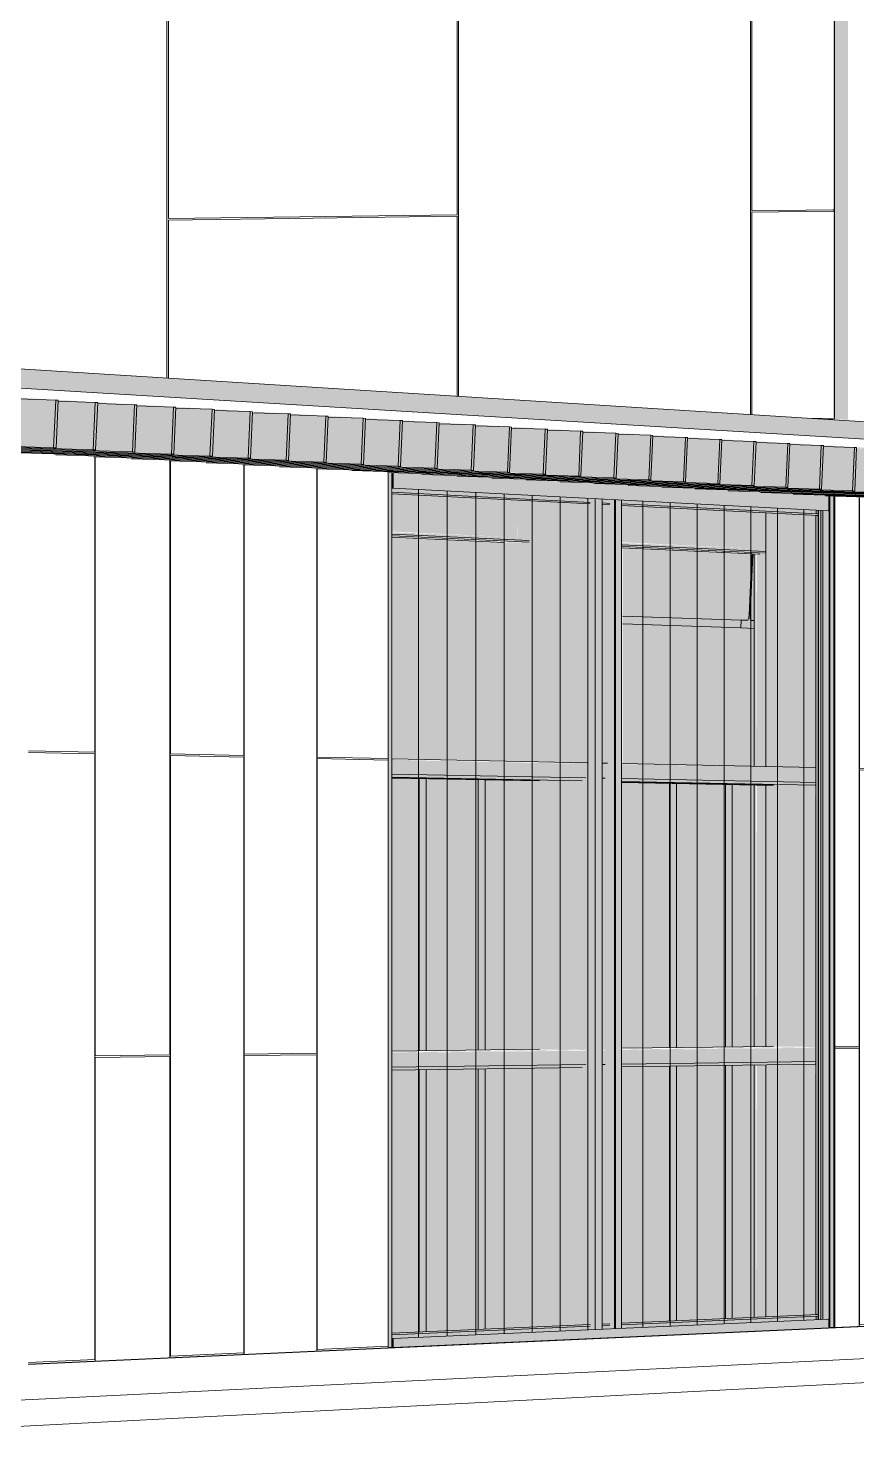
# Model space of a CAD drawing. Header units: inches. Extents: x 31213 to 31218, y -65 to 66.
# Drawn here: x 31214.2566 to 31214.2896, y 65.9801 to 66.0366 of the extents above; entities that cross this region are included whole.
import ezdxf

# ---------------------------------------------------------------- set-up
doc = ezdxf.new("R2010")
doc.units = ezdxf.units.IN
doc.header["$MEASUREMENT"] = 0
for name, color, linetype, lineweight in [('A-CLNG', 13, 'Continuous', 13), ('A-GLAZ-CURT', 52, 'Continuous', 9), ('A-GLAZ-CWMG', 51, 'Continuous', 9), ('A-ROOF', 132, 'Continuous', 13), ('A-WALL', 113, 'Continuous', 13), ('A-WALL-PATT', 111, 'Continuous', 13), ('C-BLDG-PADS', 91, 'Continuous', 9), ('C-TOPO', 7, 'Continuous', 9), ('Conc', 7, 'Continuous', 9), ('I-WALL', 2, 'Continuous', 13), ('L-SITE-WALL', 31, 'Continuous', 13), ('S-BEAM', 12, 'Continuous', 9), ('S-COLS', 52, 'Continuous', 9)]:
    doc.layers.add(name, color=color, linetype=linetype, lineweight=lineweight)

# ---------------------------------------------------------------- blocks, each defined once
blk = doc.blocks.new('FP_2-Looking North East')
at = {"layer": 'A-WALL-PATT', "lineweight": 9}
for p, q in [((31214.259223, 66.007714), (31214.259223, 66.019493)), ((31214.259239, 65.99561), (31214.259239, 66.019492)), ((31214.26222, 65.995646), (31214.26222, 66.019333)), ((31214.262236, 66.007651), (31214.262236, 66.019332)), ((31214.265169, 66.007589), (31214.265169, 66.019176)), ((31214.265184, 65.995681), (31214.265184, 66.019175)), ((31214.26807, 65.995716), (31214.26807, 66.019021)), ((31214.268084, 66.007527), (31214.268084, 66.019021)), ((31214.259223, 66.007714), (31214.256574, 66.00777)), ((31214.259223, 66.007652), (31214.256574, 66.007707)), ((31214.259223, 65.983505), (31214.259223, 66.007652)), ((31214.265169, 66.007589), (31214.262236, 66.007651)), ((31214.262236, 65.983641), (31214.262236, 66.007589)), ((31214.265169, 66.007527), (31214.262236, 66.007589)), ((31214.265169, 65.983773), (31214.265169, 66.007527)), ((31214.270924, 66.007467), (31214.268084, 66.007527)), ((31214.268084, 65.983905), (31214.268084, 66.007466)), ((31214.270924, 66.007407), (31214.268084, 66.007466)), ((31214.26222, 65.995646), (31214.259239, 65.99561)), ((31214.259239, 65.995547), (31214.26222, 65.995583)), ((31214.259239, 65.983443), (31214.259239, 65.995547)), ((31214.26222, 65.983578), (31214.26222, 65.995583)), ((31214.26807, 65.995716), (31214.265184, 65.995681)), ((31214.265184, 65.99562), (31214.26807, 65.995655)), ((31214.265184, 65.983712), (31214.265184, 65.99562)), ((31214.26807, 65.983843), (31214.26807, 65.995655)), ((31214.268084, 65.983905), (31214.270924, 65.984033)), ((31214.256574, 65.983385), (31214.259223, 65.983505)), ((31214.262236, 65.983641), (31214.265169, 65.983773))]:
    blk.add_line(p, q, dxfattribs=at)
blk = doc.blocks.new('FP_7-Looking North East')
at = {"layer": 'A-WALL-PATT', "lineweight": 9}
for p, q in [((31214.289694, 65.995976), (31214.289694, 66.017868)), ((31214.289707, 66.007071), (31214.289707, 66.017867)), ((31214.292214, 66.007018), (31214.292214, 66.017733)), ((31214.292227, 65.996006), (31214.292227, 66.017733)), ((31214.294696, 65.996036), (31214.294696, 66.017601)), ((31214.294709, 66.006965), (31214.294709, 66.017601)), ((31214.292214, 66.007018), (31214.289707, 66.007071)), ((31214.289707, 65.984881), (31214.289707, 66.007014)), ((31214.292214, 66.006961), (31214.289707, 66.007014)), ((31214.292214, 65.984994), (31214.292214, 66.006961)), ((31214.29541, 66.006951), (31214.294709, 66.006965)), ((31214.294709, 65.985106), (31214.294709, 66.006909)), ((31214.29541, 66.006894), (31214.294709, 66.006909)), ((31214.289694, 65.995976), (31214.288724, 65.995964)), ((31214.288724, 65.995906), (31214.289694, 65.995918)), ((31214.289694, 65.984823), (31214.289694, 65.995918)), ((31214.294696, 65.996036), (31214.292227, 65.996006)), ((31214.292227, 65.995949), (31214.294696, 65.995979)), ((31214.292227, 65.984937), (31214.292227, 65.995949)), ((31214.294696, 65.985049), (31214.294696, 65.995979)), ((31214.294709, 65.985106), (31214.29541, 65.985138)), ((31214.289707, 65.984881), (31214.292214, 65.984994))]:
    blk.add_line(p, q, dxfattribs=at)
blk = doc.blocks.new('FP_20-Looking North East')
at = {"layer": 'A-WALL-PATT', "lineweight": 9}
for p, q in [((31214.288656, 66.029347), (31214.288718, 66.029348)), ((31214.288656, 66.029289), (31214.288718, 66.02929))]:
    blk.add_line(p, q, dxfattribs=at)
blk = doc.blocks.new('FP_21-Looking North East')
at = {"layer": 'A-WALL-PATT', "lineweight": 9}
for p, q in [((31214.262097, 66.028939), (31214.262097, 66.039933)), ((31214.262157, 66.028997), (31214.262157, 66.039934)), ((31214.273668, 66.029149), (31214.273668, 66.040144)), ((31214.273729, 66.029092), (31214.273729, 66.040145)), ((31214.285362, 66.029246), (31214.285362, 66.040357)), ((31214.285423, 66.029304), (31214.285423, 66.040358)), ((31214.262157, 66.028997), (31214.273668, 66.029149)), ((31214.285362, 66.021187), (31214.285362, 66.029246)), ((31214.285423, 66.029304), (31214.288656, 66.029347)), ((31214.285423, 66.029247), (31214.288656, 66.029289)), ((31214.285423, 66.021183), (31214.285423, 66.029247)), ((31214.262097, 66.022649), (31214.262097, 66.028939)), ((31214.273668, 66.029092), (31214.262157, 66.02894)), ((31214.262157, 66.022645), (31214.262157, 66.02894)), ((31214.273668, 66.021922), (31214.273668, 66.029092)), ((31214.273729, 66.021918), (31214.273729, 66.029092))]:
    blk.add_line(p, q, dxfattribs=at)
blk = doc.blocks.new('FP_23-Looking North East')
at = {"layer": 'A-WALL-PATT', "lineweight": 9}
for p, q in [((31214.272133, 65.984381), (31214.272133, 66.018189)), ((31214.273276, 65.984432), (31214.273276, 66.01813)), ((31214.274412, 65.984482), (31214.274412, 66.018072)), ((31214.275541, 65.984532), (31214.275541, 66.018013)), ((31214.276662, 65.984582), (31214.276662, 66.017955)), ((31214.277776, 66.007293), (31214.277776, 66.017898)), ((31214.278883, 65.98468), (31214.278883, 66.017841)), ((31214.279983, 65.984729), (31214.279983, 66.017784)), ((31214.281076, 65.984777), (31214.281076, 66.017728)), ((31214.282162, 65.984826), (31214.282162, 66.017672)), ((31214.283242, 65.984873), (31214.283242, 66.017616)), ((31214.284314, 65.984921), (31214.284314, 66.017561)), ((31214.28538, 65.984968), (31214.28538, 66.017506)), ((31214.286439, 65.985015), (31214.286439, 66.017451)), ((31214.287492, 65.985062), (31214.287492, 66.017397)), ((31214.277776, 65.984631), (31214.277776, 66.007279))]:
    blk.add_line(p, q, dxfattribs=at)

msp = doc.modelspace()

# ---------------------------------------------------------------- hatches: boundary and pattern name
at = {"layer": 'A-CLNG', "lineweight": 5}
h = msp.add_hatch(color=256, dxfattribs=at)
h.paths.add_polyline_path([(31214.31748, 66.016257), (31214.31748, 66.016381), (31214.316364, 66.016441), (31214.316364, 66.016464), (31214.314105, 66.01656), (31214.314105, 66.016582), (31214.311964, 66.016675), (31214.311964, 66.016698), (31214.309765, 66.016791), (31214.309765, 66.016666), (31214.317128, 66.016276)], flags=0)
h.paths.add_polyline_path([(31214.296886, 66.017347), (31214.296886, 66.017478), (31214.295411, 66.017556), (31214.295411, 66.017425), (31214.296175, 66.017385)], flags=0)
h.paths.add_polyline_path([(31214.315389, 66.018349), (31214.213405, 66.024391), (31214.213405, 66.024334), (31214.215386, 66.024273), (31214.215386, 66.024217), (31214.217349, 66.024157), (31214.217349, 66.024102), (31214.219293, 66.024041), (31214.219293, 66.023987), (31214.221218, 66.023927), (31214.221218, 66.023873), (31214.223126, 66.023814), (31214.223126, 66.023761), (31214.225015, 66.023702), (31214.225015, 66.023649), (31214.226886, 66.023591), (31214.226886, 66.023539), (31214.228741, 66.023481), (31214.228741, 66.023429), (31214.230578, 66.023372), (31214.230578, 66.023321), (31214.232398, 66.023264), (31214.232398, 66.023214), (31214.234201, 66.023157), (31214.234201, 66.023107), (31214.235988, 66.023051), (31214.235988, 66.023002), (31214.237758, 66.022946), (31214.237758, 66.022897), (31214.239513, 66.022842), (31214.239513, 66.022794), (31214.241251, 66.022739), (31214.241251, 66.022691), (31214.242974, 66.022637), (31214.242974, 66.022589), (31214.244682, 66.022536), (31214.244682, 66.022489), (31214.246374, 66.022436), (31214.246374, 66.022389), (31214.248051, 66.022336), (31214.248051, 66.02229), (31214.249714, 66.022238), (31214.249714, 66.022192), (31214.251362, 66.02214), (31214.251362, 66.022094), (31214.252995, 66.022043), (31214.252995, 66.021998), (31214.254615, 66.021947), (31214.254615, 66.021902), (31214.25622, 66.021852), (31214.25622, 66.021807), (31214.257811, 66.021757), (31214.257811, 66.021714), (31214.259389, 66.021664), (31214.259389, 66.02162), (31214.260953, 66.021571), (31214.260953, 66.021528), (31214.262504, 66.021479), (31214.262504, 66.021436), (31214.264042, 66.021388), (31214.264042, 66.021346), (31214.265566, 66.021298), (31214.265566, 66.021256), (31214.267078, 66.021208), (31214.267078, 66.021166), (31214.268577, 66.021119), (31214.268577, 66.021078), (31214.270064, 66.021031), (31214.270064, 66.02099), (31214.271538, 66.020943), (31214.271538, 66.020903), (31214.273, 66.020857), (31214.273, 66.020817), (31214.27445, 66.020771), (31214.27445, 66.020731), (31214.275889, 66.020685), (31214.275889, 66.020646), (31214.277315, 66.020601), (31214.277315, 66.020562), (31214.27873, 66.020517), (31214.27873, 66.020478), (31214.280133, 66.020434), (31214.280133, 66.020396), (31214.281525, 66.020351), (31214.281525, 66.020313), (31214.282906, 66.020269), (31214.282906, 66.020232), (31214.284275, 66.020188), (31214.284275, 66.020151), (31214.285634, 66.020108), (31214.285634, 66.020071), (31214.286982, 66.020028), (31214.286982, 66.019991), (31214.288319, 66.019948), (31214.288319, 66.019912), (31214.289646, 66.01987), (31214.289646, 66.019834), (31214.290962, 66.019792), (31214.290962, 66.019756), (31214.292268, 66.019714), (31214.292268, 66.019679), (31214.293564, 66.019637), (31214.293564, 66.019602), (31214.29485, 66.019561), (31214.29485, 66.019526), (31214.296126, 66.019485), (31214.296126, 66.019451), (31214.297392, 66.01941), (31214.297392, 66.019376), (31214.298648, 66.019336), (31214.298674, 66.019301), (31214.299894, 66.019262), (31214.299894, 66.019228), (31214.301132, 66.019189), (31214.301132, 66.019155), (31214.302359, 66.019116), (31214.302359, 66.019083), (31214.303578, 66.019044), (31214.303578, 66.019011), (31214.304787, 66.018972), (31214.304787, 66.018939), (31214.305987, 66.018901), (31214.305987, 66.018868), (31214.307179, 66.01883), (31214.307179, 66.018798), (31214.308361, 66.01876), (31214.308361, 66.018728), (31214.309535, 66.01869), (31214.309535, 66.018659), (31214.3107, 66.018621), (31214.3107, 66.01859), (31214.311856, 66.018553), (31214.311856, 66.018522), (31214.313004, 66.018485), (31214.313011, 66.018454), (31214.314143, 66.018417), (31214.314143, 66.018386), (31214.315191, 66.018355)], flags=0)
h.paths.add_polyline_path([(31214.255895, 66.019516), (31214.255895, 66.019663), (31214.255895, 66.019693), (31214.255895, 66.019697), (31214.254295, 66.019778), (31214.254295, 66.019781), (31214.253983, 66.019765), (31214.253983, 66.019617), (31214.255721, 66.019525)], flags=0)
h.paths.add_polyline_path([(31214.19906, 66.022789), (31214.19906, 66.022835), (31214.198387, 66.022825), (31214.198521, 66.022818)], flags=0)
h.paths.add_polyline_path([(31214.188348, 66.02309), (31214.188348, 66.023306), (31214.186472, 66.023365), (31214.186442, 66.023414), (31214.184229, 66.023483), (31214.184229, 66.023532), (31214.182025, 66.023601), (31214.182003, 66.02365), (31214.181781, 66.02365), (31214.181781, 66.023437), (31214.186758, 66.023174)], flags=0)
h.paths.add_polyline_path([(31214.127429, 66.026313), (31214.127429, 66.026511), (31214.12728, 66.026519), (31214.12728, 66.026583), (31214.124468, 66.026669), (31214.124468, 66.026733), (31214.123685, 66.026756), (31214.123685, 66.026511), (31214.124357, 66.026476)], flags=0)
h.paths.add_polyline_path([(31214.178974, 66.02644), (31214.012725, 66.036301), (31214.012725, 66.035767), (31214.02876, 66.035339), (31214.02876, 66.03521), (31214.032911, 66.035093), (31214.032911, 66.034966), (31214.037004, 66.03485), (31214.037004, 66.034725), (31214.041042, 66.034611), (31214.041042, 66.034488), (31214.045024, 66.034375), (31214.045024, 66.034254), (31214.048952, 66.034142), (31214.048952, 66.034023), (31214.052828, 66.033912), (31214.052828, 66.033795), (31214.056651, 66.033671), (31214.056651, 66.03357), (31214.060424, 66.033462), (31214.060424, 66.033348), (31214.064147, 66.033241), (31214.064147, 66.033129), (31214.067822, 66.033023), (31214.067822, 66.032913), (31214.071448, 66.032808), (31214.071448, 66.032699), (31214.075027, 66.032596), (31214.075027, 66.032489), (31214.078561, 66.032386), (31214.078561, 66.032281), (31214.082049, 66.032179), (31214.082049, 66.032075), (31214.085493, 66.031975), (31214.085493, 66.031873), (31214.088894, 66.031774), (31214.088894, 66.031672), (31214.092252, 66.031574), (31214.092252, 66.031475), (31214.095568, 66.031378), (31214.095588, 66.031279), (31214.098843, 66.031184), (31214.098843, 66.031087), (31214.102078, 66.030992), (31214.102078, 66.030896), (31214.105273, 66.030802), (31214.105273, 66.030708), (31214.10843, 66.030615), (31214.10843, 66.030522), (31214.111548, 66.03043), (31214.111548, 66.030338), (31214.114629, 66.030248), (31214.114629, 66.030157), (31214.117673, 66.030067), (31214.117673, 66.029978), (31214.120681, 66.029889), (31214.120681, 66.0298), (31214.123654, 66.029712), (31214.123654, 66.029625), (31214.126591, 66.029538), (31214.126591, 66.029452), (31214.129495, 66.029366), (31214.129495, 66.029281), (31214.132364, 66.029196), (31214.132364, 66.029112), (31214.135201, 66.029028), (31214.135201, 66.028945), (31214.138005, 66.028861), (31214.138005, 66.02878), (31214.140778, 66.028697), (31214.140778, 66.028617), (31214.143518, 66.028534), (31214.143518, 66.028455), (31214.146228, 66.028374), (31214.146228, 66.028295), (31214.148908, 66.028215), (31214.148908, 66.028137), (31214.151558, 66.028058), (31214.151558, 66.027981), (31214.154178, 66.027902), (31214.154178, 66.027827), (31214.15677, 66.027749), (31214.15677, 66.027674), (31214.159333, 66.027597), (31214.159333, 66.027523), (31214.161868, 66.027446), (31214.161868, 66.027374), (31214.164376, 66.027298), (31214.164376, 66.027226), (31214.166857, 66.027151), (31214.166857, 66.027079), (31214.169311, 66.027005), (31214.169311, 66.026935), (31214.171739, 66.026861), (31214.171739, 66.026792), (31214.174141, 66.026719), (31214.174141, 66.02665), (31214.176518, 66.026578), (31214.176518, 66.02651), (31214.177551, 66.02648)], flags=0)
at = {"layer": 'A-GLAZ-CWMG', "lineweight": 5}
for points in [[(31214.270903, 65.983973), (31214.271069, 65.983981), (31214.271069, 66.018862), (31214.270903, 66.018868), (31214.270903, 65.985973)], [(31214.288491, 66.017345), (31214.288491, 66.017932), (31214.287068, 66.018006), (31214.287068, 66.018033), (31214.284469, 66.018145), (31214.284469, 66.018172), (31214.28183, 66.018286), (31214.28183, 66.018314), (31214.27915, 66.018429), (31214.27915, 66.018457), (31214.276513, 66.018569), (31214.272381, 66.018807), (31214.272381, 66.018822), (31214.271115, 66.018857), (31214.271115, 66.018242), (31214.287068, 66.017419)], [(31214.288492, 65.984787), (31214.288632, 65.984793), (31214.288632, 66.017927), (31214.288492, 66.017923), (31214.288462, 66.017345), (31214.288176, 66.017345), (31214.288176, 65.985093), (31214.288492, 65.985106)], [(31214.288533, 65.984772), (31214.288683, 65.984779), (31214.288683, 66.017926), (31214.288533, 66.017927), (31214.288533, 65.985642)], [(31214.288665, 65.984779), (31214.288639, 66.017927), (31214.288632, 66.017923), (31214.288632, 65.984793), (31214.288632, 65.984779)], [(31214.28799, 65.985085), (31214.288176, 65.985106), (31214.288176, 66.01736), (31214.28799, 66.017345), (31214.28799, 65.985106)], [(31214.288503, 65.984787), (31214.288533, 65.984789), (31214.288503, 65.985642)], [(31214.271115, 65.983983), (31214.288491, 65.98477), (31214.288491, 65.985106), (31214.271115, 65.984336)], [(31214.288058, 65.985088), (31214.288072, 65.985106), (31214.288058, 65.985106)], [(31214.271115, 65.983983), (31214.271099, 65.983998), (31214.271069, 65.983983)], [(31214.271099, 65.984), (31214.271115, 65.984001), (31214.271099, 65.984321)]]:
    msp.add_hatch(color=256, dxfattribs=at).paths.add_polyline_path(points, flags=0)
h = msp.add_hatch(color=256, dxfattribs=at)
h.paths.add_polyline_path([(31214.288058, 66.01716), (31214.288058, 66.017218), (31214.280229, 66.017618), (31214.280229, 66.017559), (31214.285574, 66.017287)], flags=0)
h.paths.add_polyline_path([(31214.279754, 66.017583), (31214.279754, 66.017642), (31214.279449, 66.017658), (31214.279449, 66.017599)], flags=0)
h.paths.add_polyline_path([(31214.278972, 66.017623), (31214.278972, 66.017682), (31214.271071, 66.018086), (31214.271085, 66.018025), (31214.276779, 66.017735)], flags=0)
h = msp.add_hatch(color=256, dxfattribs=at)
h.paths.add_polyline_path([(31214.287987, 66.017174), (31214.287987, 66.01737), (31214.28023, 66.01777), (31214.28023, 66.01757), (31214.286561, 66.017247)], flags=0)
h.paths.add_polyline_path([(31214.279681, 66.017597), (31214.279681, 66.017798), (31214.27945, 66.01781), (31214.27945, 66.017609)], flags=0)
h.paths.add_polyline_path([(31214.2789, 66.017637), (31214.2789, 66.017838), (31214.271101, 66.018257), (31214.271122, 66.018034), (31214.278633, 66.017651)], flags=0)
h = msp.add_hatch(color=256, dxfattribs=at)
h.paths.add_polyline_path([(31214.287987, 65.985085), (31214.288058, 65.985106), (31214.288058, 65.985233), (31214.287987, 65.98523), (31214.287987, 65.985106)], flags=0)
h.paths.add_polyline_path([(31214.288058, 65.985291), (31214.288058, 66.01716), (31214.287972, 66.017159), (31214.287987, 65.985291)], flags=0)
h.paths.add_polyline_path([(31214.288058, 66.017218), (31214.288058, 66.017366), (31214.287987, 66.017345), (31214.287987, 66.017221)], flags=0)
h = msp.add_hatch(color=256, dxfattribs=at)
h.paths.add_polyline_path([(31214.271071, 65.984488), (31214.278972, 65.984834), (31214.278972, 65.984894), (31214.271071, 65.984548)], flags=0)
h.paths.add_polyline_path([(31214.279449, 65.984855), (31214.279754, 65.984869), (31214.279754, 65.984928), (31214.279449, 65.984914)], flags=0)
h.paths.add_polyline_path([(31214.280229, 65.98489), (31214.288058, 65.985233), (31214.288058, 65.985291), (31214.280229, 65.984949)], flags=0)
h = msp.add_hatch(color=256, dxfattribs=at)
h.paths.add_polyline_path([(31214.271071, 65.984024), (31214.271101, 65.984025), (31214.271118, 65.984338), (31214.2789, 65.984682), (31214.2789, 65.984879), (31214.271071, 65.984537)], flags=0)
h.paths.add_polyline_path([(31214.27945, 65.984707), (31214.279681, 65.984717), (31214.279681, 65.984914), (31214.27945, 65.984903), (31214.27945, 65.984789)], flags=0)
h.paths.add_polyline_path([(31214.28023, 65.984741), (31214.287987, 65.985106), (31214.287987, 65.985277), (31214.28023, 65.984938), (31214.28023, 65.984789)], flags=0)
at = {"layer": 'A-ROOF', "lineweight": 5}
msp.add_hatch(color=256, dxfattribs=at).paths.add_polyline_path([(31214.31507, 66.01869), (31214.31507, 66.019326), (31214.212786, 66.02571), (31214.212786, 66.025097), (31214.206408, 66.025248), (31214.311917, 66.01888)], flags=0)
at = {"layer": 'A-WALL', "lineweight": 5}
for points in [[(31214.2789, 65.984682), (31214.279169, 65.984706), (31214.279169, 66.017824), (31214.2789, 66.017809), (31214.2789, 66.017627), (31214.276077, 66.017766), (31214.276095, 66.016219), (31214.276138, 66.016177), (31214.276547, 66.016158), (31214.276547, 66.016094), (31214.27555, 66.016087), (31214.271101, 66.016293), (31214.271101, 66.00746), (31214.278794, 66.00727), (31214.278794, 66.006693), (31214.278651, 66.006578), (31214.276957, 66.006593), (31214.27694, 66.006573), (31214.274795, 66.006614), (31214.274795, 65.995846), (31214.278794, 65.995867), (31214.278794, 65.995262), (31214.278651, 65.995148), (31214.274795, 65.995093), (31214.274795, 65.984714), (31214.2789, 65.98489), (31214.2789, 65.984707)], [(31214.279169, 65.984695), (31214.279449, 65.984707), (31214.279449, 66.01781), (31214.279169, 66.017824), (31214.279169, 65.985107)], [(31214.279681, 65.984717), (31214.27995, 65.98474), (31214.27995, 66.017784), (31214.279681, 66.017769), (31214.279681, 66.017587), (31214.279451, 66.017581), (31214.279451, 66.007283), (31214.279576, 66.007254), (31214.279576, 66.006678), (31214.279451, 66.006578), (31214.279451, 65.995876), (31214.279576, 65.995864), (31214.279576, 65.995272), (31214.279451, 65.995173), (31214.279451, 65.984919), (31214.279681, 65.984925), (31214.279681, 65.984742)], [(31214.27995, 65.984729), (31214.280229, 65.984741), (31214.280229, 66.01777), (31214.27995, 66.017784), (31214.27995, 65.985107)]]:
    msp.add_hatch(color=10, dxfattribs=at).paths.add_polyline_path(points, flags=0)
h = msp.add_hatch(color=10, dxfattribs=at)
h.paths.add_polyline_path([(31214.271084, 65.984553), (31214.272149, 65.9846), (31214.272149, 65.995056), (31214.271084, 65.995041), (31214.271084, 65.984713)], flags=0)
h.paths.add_polyline_path([(31214.271084, 65.995802), (31214.272149, 65.995815), (31214.272149, 66.006664), (31214.271084, 66.006684), (31214.271084, 65.995817)], flags=0)
h = msp.add_hatch(color=10, dxfattribs=at)
h.paths.add_polyline_path([(31214.272149, 65.9846), (31214.272438, 65.984612), (31214.272438, 65.99506), (31214.272149, 65.995056), (31214.272149, 65.984789)], flags=0)
h.paths.add_polyline_path([(31214.272149, 65.995815), (31214.272438, 65.995818), (31214.272438, 66.006658), (31214.272149, 66.006664), (31214.272149, 65.996283)], flags=0)
h = msp.add_hatch(color=10, dxfattribs=at)
h.paths.add_polyline_path([(31214.272446, 65.984612), (31214.274502, 65.984702), (31214.274502, 65.995089), (31214.272446, 65.99506), (31214.272446, 65.984634)], flags=0)
h.paths.add_polyline_path([(31214.272446, 65.995818), (31214.274502, 65.995843), (31214.274502, 66.006619), (31214.272446, 66.006658), (31214.272446, 65.995847)], flags=0)
h = msp.add_hatch(color=10, dxfattribs=at)
h.paths.add_polyline_path([(31214.274502, 65.984702), (31214.274787, 65.984715), (31214.274787, 65.995093), (31214.274502, 65.995089), (31214.274502, 65.984789)], flags=0)
h.paths.add_polyline_path([(31214.274502, 65.995843), (31214.274787, 65.995846), (31214.274787, 66.006614), (31214.274502, 66.006619), (31214.274502, 65.996283)], flags=0)
h = msp.add_hatch(color=10, dxfattribs=at)
h.paths.add_polyline_path([(31214.280245, 65.984953), (31214.282141, 65.985036), (31214.282141, 65.995196), (31214.280245, 65.99517), (31214.280245, 65.984968)], flags=0)
h.paths.add_polyline_path([(31214.280245, 65.995911), (31214.282141, 65.995934), (31214.282141, 66.006475), (31214.280245, 66.006488), (31214.280245, 65.995937)], flags=0)
h = msp.add_hatch(color=10, dxfattribs=at)
h.paths.add_polyline_path([(31214.282141, 65.985036), (31214.282414, 65.985048), (31214.282414, 65.9952), (31214.282141, 65.995196), (31214.282141, 65.985106)], flags=0)
h.paths.add_polyline_path([(31214.282141, 65.995933), (31214.282414, 65.995937), (31214.282414, 66.00647), (31214.282141, 66.006454), (31214.282141, 65.996283)], flags=0)
h = msp.add_hatch(color=10, dxfattribs=at)
h.paths.add_polyline_path([(31214.282421, 65.985048), (31214.284363, 65.985133), (31214.284363, 65.995228), (31214.282421, 65.9952), (31214.282421, 65.985066)], flags=0)
h.paths.add_polyline_path([(31214.282421, 65.995937), (31214.284363, 65.99596), (31214.284363, 66.006433), (31214.282421, 66.006449), (31214.282421, 65.995964)], flags=0)
h = msp.add_hatch(color=10, dxfattribs=at)
h.paths.add_polyline_path([(31214.284363, 65.985133), (31214.284632, 65.985145), (31214.284632, 65.995231), (31214.284363, 65.995228), (31214.284363, 65.985277)], flags=0)
h.paths.add_polyline_path([(31214.284363, 65.99596), (31214.284632, 65.995963), (31214.284632, 66.006428), (31214.284363, 66.006433), (31214.284363, 65.996283)], flags=0)
at = {"layer": 'I-WALL', "lineweight": 5}
h = msp.add_hatch(color=256, dxfattribs=at)
h.paths.add_polyline_path([(31214.284648, 65.985144), (31214.285527, 65.985183), (31214.285527, 65.995244), (31214.284648, 65.995231), (31214.284648, 65.985276)], flags=0)
h.paths.add_polyline_path([(31214.284648, 65.995963), (31214.285527, 65.995973), (31214.285527, 66.006411), (31214.284648, 66.006428), (31214.284648, 65.996019)], flags=0)
h.paths.add_polyline_path([(31214.285527, 66.007156), (31214.285497, 66.012656), (31214.280271, 66.012832), (31214.280271, 66.007267)], flags=0)
h.paths.add_polyline_path([(31214.285527, 66.012968), (31214.285497, 66.015629), (31214.285463, 66.015631), (31214.285355, 66.013179), (31214.285315, 66.013179), (31214.285272, 66.012985), (31214.285315, 66.012976), (31214.285497, 66.012969)], flags=0)
at = {"layer": 'L-SITE-WALL', "lineweight": 5}
for points in [[(31214.289251, 66.02097), (31214.289251, 66.040345), (31214.288656, 66.040417), (31214.288656, 66.021008)], [(31214.288724, 65.984779), (31214.288724, 66.017924), (31214.288683, 66.017923), (31214.288683, 65.984779)]]:
    msp.add_hatch(color=256, dxfattribs=at).paths.add_polyline_path(points, flags=0)
h = msp.add_hatch(color=256, dxfattribs=at)
h.paths.add_polyline_path([(31214.288492, 65.984787), (31214.288503, 65.984787), (31214.288492, 66.017345), (31214.288176, 66.017345), (31214.288176, 65.985093), (31214.288492, 65.985106)], flags=0)
h.paths.add_polyline_path([(31214.285978, 65.985203), (31214.287973, 65.985291), (31214.287943, 65.995278), (31214.285978, 65.99525), (31214.285978, 65.985277)], flags=0)
h.paths.add_polyline_path([(31214.287973, 65.995978), (31214.287943, 66.006402), (31214.286157, 66.006419), (31214.286157, 66.006399), (31214.285978, 66.006402), (31214.285978, 65.995979), (31214.286278, 65.995981)], flags=0)
h.paths.add_polyline_path([(31214.287973, 66.007104), (31214.287959, 66.01716), (31214.285978, 66.017262), (31214.285978, 66.007146), (31214.286917, 66.007126)], flags=0)
at = {"layer": 'S-BEAM', "lineweight": 5}
for points in [[(31214.257581, 66.019862), (31214.257663, 66.021761), (31214.256174, 66.021806), (31214.256077, 66.019943), (31214.245056, 66.020256), (31214.245056, 66.020247), (31214.256176, 66.019905)], [(31214.25916, 66.019776), (31214.259242, 66.021667), (31214.257765, 66.021697), (31214.25767, 66.019857), (31214.24668, 66.02017), (31214.24668, 66.020161), (31214.259143, 66.019777)], [(31214.260725, 66.019691), (31214.260807, 66.021575), (31214.259344, 66.021618), (31214.259248, 66.019772), (31214.248289, 66.020084), (31214.248289, 66.020075), (31214.259345, 66.019734)], [(31214.262277, 66.019608), (31214.262359, 66.021483), (31214.260908, 66.021526), (31214.260813, 66.019687), (31214.249885, 66.019999), (31214.249885, 66.01999), (31214.26091, 66.01965)], [(31214.263816, 66.019524), (31214.263897, 66.021391), (31214.262459, 66.021435), (31214.262365, 66.019603), (31214.251468, 66.019914), (31214.251468, 66.019905), (31214.263541, 66.019533)], [(31214.265342, 66.019442), (31214.265423, 66.021301), (31214.263996, 66.021344), (31214.263903, 66.01952), (31214.253037, 66.019831), (31214.253037, 66.019822), (31214.263998, 66.019483)], [(31214.266855, 66.01936), (31214.266935, 66.021211), (31214.265521, 66.021254), (31214.265429, 66.019437), (31214.254295, 66.019772), (31214.254295, 66.019748), (31214.265523, 66.019401)], [(31214.257679, 66.019856), (31214.257762, 66.021755), (31214.257663, 66.021761), (31214.257581, 66.019862)], [(31214.259257, 66.019771), (31214.25934, 66.021662), (31214.259242, 66.021667), (31214.25916, 66.019776)], [(31214.260822, 66.019686), (31214.260904, 66.021569), (31214.260807, 66.021575), (31214.260725, 66.019691)], [(31214.262373, 66.019602), (31214.262455, 66.021477), (31214.262359, 66.021483), (31214.262277, 66.019608)], [(31214.263911, 66.019519), (31214.263992, 66.021386), (31214.263897, 66.021391), (31214.263816, 66.019524)], [(31214.265436, 66.019437), (31214.265517, 66.021295), (31214.265423, 66.021301), (31214.265342, 66.019442)], [(31214.268355, 66.019279), (31214.268435, 66.021122), (31214.267033, 66.021165), (31214.266941, 66.019355), (31214.255839, 66.019688), (31214.255839, 66.019666), (31214.267938, 66.019292)], [(31214.269843, 66.019198), (31214.269923, 66.021034), (31214.268532, 66.021076), (31214.268441, 66.019274), (31214.257666, 66.019584), (31214.257666, 66.019575), (31214.268534, 66.019239)], [(31214.271318, 66.019118), (31214.271398, 66.020947), (31214.270019, 66.020988), (31214.269929, 66.019194), (31214.259191, 66.019503), (31214.259191, 66.019494), (31214.270021, 66.019159)], [(31214.266948, 66.019355), (31214.267029, 66.021206), (31214.266935, 66.021211), (31214.266855, 66.01936)], [(31214.268448, 66.019274), (31214.268528, 66.021117), (31214.268435, 66.021122), (31214.268355, 66.019279)], [(31214.269935, 66.019193), (31214.270015, 66.021029), (31214.269923, 66.021034), (31214.269843, 66.019198)], [(31214.271409, 66.019114), (31214.271489, 66.020941), (31214.271398, 66.020947), (31214.271318, 66.019118)], [(31214.272781, 66.019039), (31214.272861, 66.02086), (31214.271493, 66.020901), (31214.271404, 66.019114), (31214.272335, 66.019053)], [(31214.272872, 66.019034), (31214.272952, 66.020855), (31214.272861, 66.02086), (31214.272781, 66.019039)], [(31214.274232, 66.018961), (31214.274312, 66.020774), (31214.272955, 66.020815), (31214.272867, 66.019035), (31214.272957, 66.019)], [(31214.274322, 66.018956), (31214.274402, 66.020769), (31214.274312, 66.020774), (31214.274232, 66.018961)], [(31214.275672, 66.018883), (31214.275751, 66.020689), (31214.274405, 66.020729), (31214.274318, 66.018956), (31214.274407, 66.018922)], [(31214.275761, 66.018878), (31214.27584, 66.020683), (31214.275751, 66.020689), (31214.275672, 66.018883)], [(31214.288666, 66.02098), (31214.288666, 66.020988), (31214.288412, 66.020996)], [(31214.277099, 66.018806), (31214.277178, 66.020604), (31214.275844, 66.020644), (31214.275757, 66.018879), (31214.276732, 66.018817)], [(31214.277187, 66.018801), (31214.277266, 66.020599), (31214.277178, 66.020604), (31214.277099, 66.018806)], [(31214.278515, 66.018729), (31214.278593, 66.02052), (31214.27727, 66.02056), (31214.277184, 66.018801), (31214.277272, 66.018768)], [(31214.278602, 66.018724), (31214.278681, 66.020515), (31214.278593, 66.02052), (31214.278515, 66.018729)], [(31214.279919, 66.018653), (31214.279997, 66.020437), (31214.278685, 66.020477), (31214.278599, 66.018725), (31214.278686, 66.018691)], [(31214.280006, 66.018648), (31214.280084, 66.020432), (31214.279997, 66.020437), (31214.279919, 66.018653)], [(31214.281312, 66.018578), (31214.28139, 66.020354), (31214.280088, 66.020394), (31214.280003, 66.018649), (31214.281128, 66.018584)], [(31214.281398, 66.018573), (31214.281476, 66.020349), (31214.28139, 66.020354), (31214.281312, 66.018578)], [(31214.282694, 66.018503), (31214.282772, 66.020272), (31214.28148, 66.020312), (31214.281396, 66.018574), (31214.281482, 66.018541)], [(31214.282779, 66.018498), (31214.282857, 66.020267), (31214.282772, 66.020272), (31214.282694, 66.018503)], [(31214.284064, 66.018429), (31214.284142, 66.020191), (31214.282861, 66.02023), (31214.282777, 66.018499), (31214.282862, 66.018466)], [(31214.284149, 66.018424), (31214.284227, 66.020186), (31214.284142, 66.020191), (31214.284064, 66.018429)], [(31214.285424, 66.018355), (31214.285502, 66.020111), (31214.284231, 66.020149), (31214.284148, 66.018425), (31214.284232, 66.018392)], [(31214.285508, 66.018351), (31214.285586, 66.020106), (31214.285502, 66.020111), (31214.285424, 66.018355)], [(31214.286773, 66.018282), (31214.28685, 66.020031), (31214.285589, 66.020069), (31214.285507, 66.018351), (31214.285591, 66.018319)], [(31214.286857, 66.018278), (31214.286934, 66.020026), (31214.28685, 66.020031), (31214.286773, 66.018282)], [(31214.288111, 66.01821), (31214.288188, 66.019951), (31214.286937, 66.019989), (31214.286856, 66.018278), (31214.287083, 66.018242)], [(31214.288194, 66.018206), (31214.288271, 66.019946), (31214.288188, 66.019951), (31214.288111, 66.01821)], [(31214.289439, 66.018138), (31214.289516, 66.019873), (31214.288275, 66.01991), (31214.288194, 66.018206), (31214.288449, 66.018169)], [(31214.289521, 66.018134), (31214.289598, 66.019868), (31214.289516, 66.019873), (31214.289439, 66.018138)], [(31214.290756, 66.018067), (31214.290833, 66.019795), (31214.289601, 66.019832), (31214.289521, 66.018134), (31214.289927, 66.018093)], [(31214.285309, 66.01318), (31214.285417, 66.015633), (31214.280264, 66.015871), (31214.280264, 66.013349), (31214.284991, 66.013191)], [(31214.285253, 66.012978), (31214.285278, 66.013004), (31214.285309, 66.01318), (31214.280264, 66.013349), (31214.280264, 66.013147), (31214.284991, 66.012988)], [(31214.284976, 66.012676), (31214.28499, 66.012988), (31214.280263, 66.013146), (31214.280263, 66.012834), (31214.281207, 66.012803)]]:
    msp.add_hatch(color=256, dxfattribs=at).paths.add_polyline_path(points, flags=0)
h = msp.add_hatch(color=256, dxfattribs=at)
h.paths.add_polyline_path([(31214.28598, 66.015821), (31214.28598, 66.017262), (31214.280241, 66.017554), (31214.280241, 66.016089), (31214.285585, 66.015839)], flags=0)
h.paths.add_polyline_path([(31214.276077, 66.016283), (31214.276077, 66.017766), (31214.271082, 66.018021), (31214.271082, 66.016516)], flags=0)
h = msp.add_hatch(color=256, dxfattribs=at)
h.paths.add_polyline_path([(31214.285979, 66.015658), (31214.285979, 66.01572), (31214.280239, 66.015987), (31214.280239, 66.015924), (31214.285584, 66.015677)], flags=0)
h.paths.add_polyline_path([(31214.276547, 66.016094), (31214.276547, 66.016158), (31214.27108, 66.016412), (31214.27108, 66.016347)], flags=0)
h = msp.add_hatch(color=256, dxfattribs=at)
h.paths.add_polyline_path([(31214.28598, 66.015721), (31214.28598, 66.015821), (31214.280241, 66.016063), (31214.28024, 66.015987), (31214.285585, 66.015739)], flags=0)
h.paths.add_polyline_path([(31214.276138, 66.016177), (31214.276081, 66.016257), (31214.276077, 66.016283), (31214.271082, 66.016491), (31214.271082, 66.016412), (31214.272152, 66.016362)], flags=0)
h = msp.add_hatch(color=256, dxfattribs=at)
h.paths.add_polyline_path([(31214.285522, 66.012655), (31214.285522, 66.012968), (31214.28499, 66.012988), (31214.284976, 66.012676)], flags=0)
h.paths.add_polyline_path([(31214.285349, 66.013179), (31214.285433, 66.015632), (31214.285417, 66.015633), (31214.285309, 66.01318)], flags=0)
h = msp.add_hatch(color=256, dxfattribs=at)
h.paths.add_polyline_path([(31214.287972, 66.006515), (31214.287972, 66.007061), (31214.28023, 66.007224), (31214.28023, 66.006665), (31214.285575, 66.006562)], flags=0)
h.paths.add_polyline_path([(31214.279576, 66.006678), (31214.279576, 66.007237), (31214.27945, 66.00724), (31214.27945, 66.00668)], flags=0)
h.paths.add_polyline_path([(31214.278794, 66.006693), (31214.278794, 66.007254), (31214.271072, 66.007416), (31214.271072, 66.006842), (31214.27678, 66.006732)], flags=0)
h = msp.add_hatch(color=256, dxfattribs=at)
h.paths.add_polyline_path([(31214.287991, 66.007061), (31214.287991, 66.007103), (31214.28023, 66.007242), (31214.28023, 66.007224), (31214.285575, 66.007112)], flags=0)
h.paths.add_polyline_path([(31214.279576, 66.007237), (31214.279553, 66.007276), (31214.27945, 66.007258), (31214.27945, 66.00724)], flags=0)
h.paths.add_polyline_path([(31214.278794, 66.007254), (31214.278788, 66.007276), (31214.277612, 66.007279)], flags=0)
h = msp.add_hatch(color=256, dxfattribs=at)
h.paths.add_polyline_path([(31214.287943, 66.006402), (31214.287973, 66.006426), (31214.287972, 66.006515), (31214.28023, 66.006665), (31214.280231, 66.006548), (31214.287744, 66.006406)], flags=0)
h.paths.add_polyline_path([(31214.279451, 66.006578), (31214.279576, 66.006678), (31214.27945, 66.00668)], flags=0)
h.paths.add_polyline_path([(31214.278651, 66.006578), (31214.278794, 66.006693), (31214.271072, 66.006842), (31214.271072, 66.006722), (31214.276781, 66.006614)], flags=0)
h = msp.add_hatch(color=256, dxfattribs=at)
h.paths.add_polyline_path([(31214.286288, 66.006416), (31214.286266, 66.006434), (31214.285582, 66.00643)], flags=0)
h.paths.add_polyline_path([(31214.284494, 66.00645), (31214.284475, 66.006465), (31214.283415, 66.006488), (31214.284303, 66.006454)], flags=0)
h.paths.add_polyline_path([(31214.282273, 66.006492), (31214.282251, 66.00651), (31214.280237, 66.006531)], flags=0)
h.paths.add_polyline_path([(31214.276957, 66.006593), (31214.276935, 66.006611), (31214.276787, 66.006596)], flags=0)
h.paths.add_polyline_path([(31214.274637, 66.006637), (31214.274614, 66.006655), (31214.272437, 66.006679)], flags=0)
h.paths.add_polyline_path([(31214.272284, 66.006682), (31214.272261, 66.0067), (31214.271079, 66.006705)], flags=0)
h = msp.add_hatch(color=256, dxfattribs=at)
h.paths.add_polyline_path([(31214.286271, 66.006397), (31214.286288, 66.006416), (31214.285582, 66.00641)], flags=0)
h.paths.add_polyline_path([(31214.284477, 66.006431), (31214.284494, 66.00645), (31214.283259, 66.006454)], flags=0)
h.paths.add_polyline_path([(31214.282216, 66.006474), (31214.282273, 66.006492), (31214.281455, 66.006488)], flags=0)
h.paths.add_polyline_path([(31214.27694, 66.006573), (31214.276957, 66.006593), (31214.276787, 66.006576)], flags=0)
h.paths.add_polyline_path([(31214.274619, 66.006617), (31214.274637, 66.006637), (31214.272438, 66.006658)], flags=0)
h.paths.add_polyline_path([(31214.272267, 66.006662), (31214.272284, 66.006682), (31214.271079, 66.006684)], flags=0)
h = msp.add_hatch(color=256, dxfattribs=at)
h.paths.add_polyline_path([(31214.271072, 65.995729), (31214.278785, 65.995848), (31214.278747, 65.995867), (31214.271072, 65.995747)], flags=0)
h.paths.add_polyline_path([(31214.27945, 65.99583), (31214.279567, 65.995857), (31214.279529, 65.995876), (31214.27945, 65.995849)], flags=0)
h.paths.add_polyline_path([(31214.28023, 65.99584), (31214.287991, 65.995957), (31214.287991, 65.995977), (31214.28023, 65.995858)], flags=0)
h = msp.add_hatch(color=256, dxfattribs=at)
h.paths.add_polyline_path([(31214.271072, 65.995156), (31214.278794, 65.995262), (31214.278794, 65.995822), (31214.271072, 65.995729)], flags=0)
h.paths.add_polyline_path([(31214.27945, 65.995271), (31214.279576, 65.995272), (31214.279576, 65.995832), (31214.27945, 65.99583)], flags=0)
h.paths.add_polyline_path([(31214.28023, 65.995281), (31214.287972, 65.995387), (31214.287972, 65.995933), (31214.28023, 65.99584)], flags=0)
h.paths.add_polyline_path([(31214.288072, 65.995389), (31214.288083, 65.995389), (31214.288072, 65.995934)], flags=0)
h = msp.add_hatch(color=256, dxfattribs=at)
h.paths.add_polyline_path([(31214.271072, 65.995041), (31214.278651, 65.995148), (31214.278794, 65.995262), (31214.271072, 65.995156)], flags=0)
h.paths.add_polyline_path([(31214.280231, 65.99517), (31214.287973, 65.995302), (31214.287972, 65.995387), (31214.28023, 65.995281)], flags=0)
h.paths.add_polyline_path([(31214.279451, 65.995173), (31214.279576, 65.995272), (31214.27945, 65.995271)], flags=0)
at = {"layer": 'S-COLS', "lineweight": 5}
h = msp.add_hatch(color=256, dxfattribs=at)
h.paths.add_polyline_path([(31214.28552, 65.985183), (31214.285609, 65.985187), (31214.285588, 65.995245), (31214.28552, 65.995244), (31214.28552, 65.985277)], flags=0)
h.paths.add_polyline_path([(31214.28552, 65.995973), (31214.285609, 65.995994), (31214.285588, 66.00641), (31214.28552, 66.006411), (31214.28552, 65.995994)], flags=0)
h.paths.add_polyline_path([(31214.285609, 66.007154), (31214.285588, 66.015625), (31214.28552, 66.015615), (31214.285534, 66.007155), (31214.285588, 66.007154)], flags=0)
h = msp.add_hatch(color=256, dxfattribs=at)
h.paths.add_polyline_path([(31214.285609, 65.985187), (31214.285981, 65.985203), (31214.285981, 65.99525), (31214.285609, 65.995245), (31214.285609, 65.985277)], flags=0)
h.paths.add_polyline_path([(31214.285609, 65.995974), (31214.285981, 65.995993), (31214.285981, 66.006403), (31214.285609, 66.00641), (31214.285609, 65.995994)], flags=0)
h.paths.add_polyline_path([(31214.285981, 66.007146), (31214.285981, 66.015619), (31214.285609, 66.015617), (31214.285609, 66.007154)], flags=0)
h = msp.add_hatch(color=256, dxfattribs=at)
h.paths.add_polyline_path([(31214.285577, 65.985186), (31214.285609, 65.985187), (31214.285577, 65.985277)], flags=0)
h.paths.add_polyline_path([(31214.285577, 65.995974), (31214.285609, 65.995974), (31214.285577, 65.996283)], flags=0)

# ---------------------------------------------------------------- linework, layer by layer
at = {"layer": 'A-CLNG'}
msp.add_line((31214.271105, 66.018711), (31214.27107, 66.018713), dxfattribs=at)
at = {"layer": 'A-GLAZ-CWMG'}
for p, q in [((31214.271069, 66.018864), (31214.271069, 65.983981)), ((31214.271099, 66.018863), (31214.271099, 66.018257)), ((31214.271115, 66.018242), (31214.271115, 66.018863)), ((31214.278972, 66.017682), (31214.271071, 66.018086)), ((31214.278972, 66.017623), (31214.271071, 66.018026)), ((31214.271099, 66.018257), (31214.271084, 66.018256)), ((31214.271084, 66.018256), (31214.271084, 66.018241)), ((31214.271084, 66.018241), (31214.271115, 66.018242)), ((31214.288491, 66.017345), (31214.271115, 66.018242)), ((31214.288491, 66.017933), (31214.288491, 66.017345)), ((31214.288503, 65.984772), (31214.288503, 66.017933)), ((31214.288533, 65.984772), (31214.288533, 66.017932)), ((31214.288683, 65.984779), (31214.288683, 66.017927)), ((31214.279754, 66.017642), (31214.279449, 66.017658)), ((31214.279754, 66.017583), (31214.279449, 66.017599)), ((31214.288058, 66.017218), (31214.280229, 66.017618)), ((31214.288058, 66.01716), (31214.280229, 66.017559)), ((31214.287987, 66.017371), (31214.287987, 66.017221)), ((31214.288058, 65.985087), (31214.288058, 66.017368)), ((31214.288072, 65.985087), (31214.288072, 66.017367)), ((31214.288176, 65.985092), (31214.288176, 66.017362)), ((31214.288491, 66.017345), (31214.288461, 66.017345)), ((31214.287972, 65.985287), (31214.287972, 66.017164)), ((31214.288058, 66.01716), (31214.287972, 66.017159)), ((31214.288058, 66.017218), (31214.288058, 66.01716)), ((31214.280229, 65.984949), (31214.288058, 65.985291)), ((31214.280229, 65.98489), (31214.288058, 65.985233)), ((31214.287972, 65.985291), (31214.288058, 65.985291)), ((31214.287987, 65.98523), (31214.287987, 65.985083)), ((31214.288058, 65.985291), (31214.288058, 65.985233)), ((31214.271071, 65.984548), (31214.278972, 65.984894)), ((31214.271071, 65.984488), (31214.278972, 65.984834)), ((31214.271115, 65.984336), (31214.288491, 65.985106)), ((31214.271115, 65.983983), (31214.288491, 65.98477)), ((31214.279449, 65.984914), (31214.279754, 65.984928)), ((31214.279449, 65.984855), (31214.279754, 65.984869)), ((31214.288461, 65.985106), (31214.288491, 65.985106)), ((31214.288491, 65.985106), (31214.288491, 65.98477)), ((31214.288533, 65.984772), (31214.288503, 65.984772)), ((31214.288683, 65.984779), (31214.288533, 65.984772)), ((31214.271115, 65.984336), (31214.271084, 65.984336)), ((31214.271084, 65.984336), (31214.271084, 65.984321)), ((31214.271084, 65.984321), (31214.271099, 65.984321)), ((31214.271099, 65.984321), (31214.271099, 65.983998)), ((31214.271115, 65.983983), (31214.271115, 65.984336)), ((31214.271069, 65.983981), (31214.270924, 65.983974)), ((31214.271069, 65.983983), (31214.271115, 65.983983))]:
    msp.add_line(p, q, dxfattribs=at)
at = {"layer": 'A-ROOF'}
for p, q in [((31214.31507, 66.01869), (31214.205405, 66.025309)), ((31214.212786, 66.02571), (31214.31507, 66.019326))]:
    msp.add_line(p, q, dxfattribs=at)
at = {"layer": 'A-WALL', "color": 252}
for p, q in [((31214.279169, 66.017826), (31214.279169, 65.984693)), ((31214.279449, 66.017812), (31214.279449, 65.984705)), ((31214.27995, 66.017786), (31214.27995, 65.984728)), ((31214.280229, 66.017772), (31214.280229, 65.98474)), ((31214.272149, 66.006664), (31214.272149, 65.995815)), ((31214.272438, 66.006658), (31214.272438, 65.995818)), ((31214.274502, 66.006619), (31214.274502, 65.995843)), ((31214.274787, 66.006614), (31214.274787, 65.995846)), ((31214.282141, 66.006475), (31214.282141, 65.995934)), ((31214.282414, 66.00647), (31214.282414, 65.995937)), ((31214.284363, 66.006433), (31214.284363, 65.99596)), ((31214.284632, 66.006428), (31214.284632, 65.995963)), ((31214.272149, 65.995056), (31214.272149, 65.984595)), ((31214.272438, 65.99506), (31214.272438, 65.984608)), ((31214.274502, 65.995089), (31214.274502, 65.984698)), ((31214.274787, 65.995093), (31214.274787, 65.98471)), ((31214.282141, 65.995196), (31214.282141, 65.985031)), ((31214.282414, 65.9952), (31214.282414, 65.985043)), ((31214.284363, 65.995228), (31214.284363, 65.985129)), ((31214.284632, 65.995231), (31214.284632, 65.98514))]:
    msp.add_line(p, q, dxfattribs=at)
at = {"layer": 'A-WALL'}
msp.add_line((31214.288247, 66.017358), (31214.288247, 65.985095), dxfattribs=at)
at = {"layer": 'C-BLDG-PADS'}
msp.add_line((31214.256572, 65.983303), (31214.29577, 65.985081), dxfattribs=at)
at = {"layer": 'C-TOPO'}
for p, q in [((31214.29577, 65.985081), (31214.256572, 65.983303)), ((31214.256572, 65.983303), (31214.29577, 65.985081))]:
    msp.add_line(p, q, dxfattribs=at)
at = {"layer": 'Conc'}
for p, q in [((31214.347006, 65.985554), (31213.875296, 65.961019)), ((31214.223879, 65.980287), (31214.326594, 65.985338))]:
    msp.add_line(p, q, dxfattribs=at)
at = {"layer": 'L-SITE-WALL'}
for p, q in [((31214.288718, 66.040418), (31214.288718, 66.021004)), ((31214.287809, 66.021033), (31214.288656, 66.021008)), ((31214.288659, 66.020988), (31214.288405, 66.020996)), ((31214.270924, 65.983972), (31214.270924, 66.018869)), ((31214.288724, 66.017926), (31214.288724, 65.984779)), ((31214.285978, 66.007141), (31214.285978, 66.017267)), ((31214.285978, 65.995982), (31214.285978, 66.006402)), ((31214.285978, 65.985199), (31214.285978, 65.99525)), ((31214.288724, 65.984779), (31214.288665, 65.984779)), ((31214.288724, 65.984779), (31214.29541, 65.985082)), ((31214.256574, 65.983322), (31214.270924, 65.983972))]:
    msp.add_line(p, q, dxfattribs=at)
at = {"layer": 'S-BEAM'}
for p, q in [((31214.256174, 66.021806), (31214.257663, 66.021761)), ((31214.257663, 66.021761), (31214.257581, 66.019862)), ((31214.257762, 66.021755), (31214.257663, 66.021761)), ((31214.257679, 66.019856), (31214.257762, 66.021755)), ((31214.257766, 66.021712), (31214.259242, 66.021667)), ((31214.259242, 66.021667), (31214.25916, 66.019776)), ((31214.25934, 66.021662), (31214.259242, 66.021667)), ((31214.259257, 66.019771), (31214.25934, 66.021662)), ((31214.259344, 66.021618), (31214.260807, 66.021575)), ((31214.260807, 66.021575), (31214.260725, 66.019691)), ((31214.260904, 66.021569), (31214.260807, 66.021575)), ((31214.260822, 66.019686), (31214.260904, 66.021569)), ((31214.260908, 66.021526), (31214.262359, 66.021483)), ((31214.262359, 66.021483), (31214.262277, 66.019608)), ((31214.262455, 66.021477), (31214.262359, 66.021483)), ((31214.262373, 66.019602), (31214.262455, 66.021477)), ((31214.262459, 66.021435), (31214.263897, 66.021391)), ((31214.263897, 66.021391), (31214.263816, 66.019524)), ((31214.263992, 66.021386), (31214.263897, 66.021391)), ((31214.263911, 66.019519), (31214.263992, 66.021386)), ((31214.263996, 66.021344), (31214.265423, 66.021301)), ((31214.265423, 66.021301), (31214.265342, 66.019442)), ((31214.265517, 66.021295), (31214.265423, 66.021301)), ((31214.265436, 66.019437), (31214.265517, 66.021295)), ((31214.265521, 66.021254), (31214.266935, 66.021211)), ((31214.266935, 66.021211), (31214.266855, 66.01936)), ((31214.267029, 66.021206), (31214.266935, 66.021211)), ((31214.266948, 66.019355), (31214.267029, 66.021206)), ((31214.267033, 66.021165), (31214.268435, 66.021122)), ((31214.268435, 66.021122), (31214.268355, 66.019279)), ((31214.268528, 66.021117), (31214.268435, 66.021122)), ((31214.268448, 66.019274), (31214.268528, 66.021117)), ((31214.268532, 66.021076), (31214.269923, 66.021034)), ((31214.269923, 66.021034), (31214.269843, 66.019198)), ((31214.270015, 66.021029), (31214.269923, 66.021034)), ((31214.269935, 66.019193), (31214.270015, 66.021029)), ((31214.270019, 66.020988), (31214.271398, 66.020947)), ((31214.271398, 66.020947), (31214.271318, 66.019118)), ((31214.271489, 66.020941), (31214.271398, 66.020947)), ((31214.271409, 66.019114), (31214.271489, 66.020941)), ((31214.271493, 66.020901), (31214.272861, 66.02086)), ((31214.272861, 66.02086), (31214.272781, 66.019039)), ((31214.272952, 66.020855), (31214.272861, 66.02086)), ((31214.272872, 66.019034), (31214.272952, 66.020855)), ((31214.272955, 66.020815), (31214.274312, 66.020774)), ((31214.274312, 66.020774), (31214.274232, 66.018961)), ((31214.274402, 66.020769), (31214.274312, 66.020774)), ((31214.274322, 66.018956), (31214.274402, 66.020769)), ((31214.274405, 66.020729), (31214.275751, 66.020689)), ((31214.275751, 66.020689), (31214.275672, 66.018883)), ((31214.27584, 66.020683), (31214.275751, 66.020689)), ((31214.275761, 66.018878), (31214.27584, 66.020683)), ((31214.257581, 66.019862), (31214.245056, 66.020247)), ((31214.25916, 66.019776), (31214.24668, 66.020161)), ((31214.275844, 66.020644), (31214.277178, 66.020604)), ((31214.277178, 66.020604), (31214.277099, 66.018806)), ((31214.277266, 66.020599), (31214.277178, 66.020604)), ((31214.277187, 66.018801), (31214.277266, 66.020599)), ((31214.27727, 66.02056), (31214.278593, 66.02052)), ((31214.278593, 66.02052), (31214.278515, 66.018729)), ((31214.278681, 66.020515), (31214.278593, 66.02052)), ((31214.278602, 66.018724), (31214.278681, 66.020515)), ((31214.278685, 66.020477), (31214.279997, 66.020437)), ((31214.279997, 66.020437), (31214.279919, 66.018653)), ((31214.280084, 66.020432), (31214.279997, 66.020437)), ((31214.280006, 66.018648), (31214.280084, 66.020432)), ((31214.280088, 66.020394), (31214.28139, 66.020354)), ((31214.28139, 66.020354), (31214.281312, 66.018578)), ((31214.281476, 66.020349), (31214.28139, 66.020354)), ((31214.281398, 66.018573), (31214.281476, 66.020349)), ((31214.28148, 66.020312), (31214.282772, 66.020272)), ((31214.282772, 66.020272), (31214.282694, 66.018503)), ((31214.282857, 66.020267), (31214.282772, 66.020272)), ((31214.282779, 66.018498), (31214.282857, 66.020267)), ((31214.282861, 66.02023), (31214.284142, 66.020191)), ((31214.284142, 66.020191), (31214.284064, 66.018429)), ((31214.284227, 66.020186), (31214.284142, 66.020191)), ((31214.284149, 66.018424), (31214.284227, 66.020186)), ((31214.284231, 66.020149), (31214.285502, 66.020111)), ((31214.285502, 66.020111), (31214.285424, 66.018355)), ((31214.285586, 66.020106), (31214.285502, 66.020111)), ((31214.260725, 66.019691), (31214.248289, 66.020075)), ((31214.262277, 66.019608), (31214.249885, 66.01999)), ((31214.263816, 66.019524), (31214.251468, 66.019905)), ((31214.265342, 66.019442), (31214.253037, 66.019822)), ((31214.266855, 66.01936), (31214.254295, 66.019748)), ((31214.268355, 66.019279), (31214.255839, 66.019666)), ((31214.257581, 66.019862), (31214.257679, 66.019856)), ((31214.269843, 66.019198), (31214.257666, 66.019575)), ((31214.25916, 66.019776), (31214.259257, 66.019771)), ((31214.260725, 66.019691), (31214.260822, 66.019686)), ((31214.262277, 66.019608), (31214.262373, 66.019602)), ((31214.285508, 66.018351), (31214.285586, 66.020106)), ((31214.285589, 66.020069), (31214.28685, 66.020031)), ((31214.28685, 66.020031), (31214.286773, 66.018282)), ((31214.286934, 66.020026), (31214.28685, 66.020031)), ((31214.286857, 66.018278), (31214.286934, 66.020026)), ((31214.286937, 66.019989), (31214.288188, 66.019951)), ((31214.288188, 66.019951), (31214.288111, 66.01821)), ((31214.288271, 66.019946), (31214.288188, 66.019951)), ((31214.288194, 66.018206), (31214.288271, 66.019946)), ((31214.288275, 66.01991), (31214.289516, 66.019873)), ((31214.289516, 66.019873), (31214.289439, 66.018138)), ((31214.289598, 66.019868), (31214.289516, 66.019873)), ((31214.289521, 66.018134), (31214.289598, 66.019868)), ((31214.271318, 66.019118), (31214.259191, 66.019494)), ((31214.272781, 66.019039), (31214.260689, 66.019414)), ((31214.274232, 66.018961), (31214.262182, 66.019334)), ((31214.275672, 66.018883), (31214.263662, 66.019255)), ((31214.263816, 66.019524), (31214.263911, 66.019519)), ((31214.277099, 66.018806), (31214.265131, 66.019177)), ((31214.265342, 66.019442), (31214.265436, 66.019437)), ((31214.278515, 66.018729), (31214.266587, 66.019099)), ((31214.266855, 66.01936), (31214.266948, 66.019355)), ((31214.279919, 66.018653), (31214.268032, 66.019022)), ((31214.268355, 66.019279), (31214.268448, 66.019274)), ((31214.269843, 66.019198), (31214.269935, 66.019193)), ((31214.271318, 66.019118), (31214.271409, 66.019114)), ((31214.272781, 66.019039), (31214.272872, 66.019034)), ((31214.281312, 66.018578), (31214.269466, 66.018946)), ((31214.282694, 66.018503), (31214.270887, 66.01887)), ((31214.284064, 66.018429), (31214.272262, 66.018796)), ((31214.285424, 66.018355), (31214.273662, 66.018721)), ((31214.274232, 66.018961), (31214.274322, 66.018956)), ((31214.286773, 66.018282), (31214.27505, 66.018647)), ((31214.275672, 66.018883), (31214.275761, 66.018878)), ((31214.288111, 66.01821), (31214.276427, 66.018574)), ((31214.277099, 66.018806), (31214.277187, 66.018801)), ((31214.289439, 66.018138), (31214.277794, 66.018501)), ((31214.278515, 66.018729), (31214.278602, 66.018724)), ((31214.290756, 66.018067), (31214.27915, 66.018429)), ((31214.279919, 66.018653), (31214.280006, 66.018648)), ((31214.281312, 66.018578), (31214.281398, 66.018573)), ((31214.282694, 66.018503), (31214.282779, 66.018498)), ((31214.284064, 66.018429), (31214.284149, 66.018424)), ((31214.292063, 66.017996), (31214.280495, 66.018357)), ((31214.29336, 66.017926), (31214.28183, 66.018286)), ((31214.294647, 66.017856), (31214.283155, 66.018215)), ((31214.295923, 66.017787), (31214.284469, 66.018145)), ((31214.285424, 66.018355), (31214.285508, 66.018351)), ((31214.29719, 66.017719), (31214.285773, 66.018075)), ((31214.286773, 66.018282), (31214.286857, 66.018278)), ((31214.298448, 66.017651), (31214.287068, 66.018006)), ((31214.288111, 66.01821), (31214.288194, 66.018206)), ((31214.299695, 66.017583), (31214.288352, 66.017938)), ((31214.289439, 66.018138), (31214.289521, 66.018134)), ((31214.27108, 66.016412), (31214.276547, 66.016158)), ((31214.276547, 66.016094), (31214.27108, 66.016347)), ((31214.27555, 66.016087), (31214.271084, 66.016293)), ((31214.280239, 66.015987), (31214.285979, 66.01572)), ((31214.285979, 66.015658), (31214.280239, 66.015924)), ((31214.285739, 66.015618), (31214.280243, 66.015871)), ((31214.285416, 66.015608), (31214.285309, 66.01318)), ((31214.285349, 66.013179), (31214.285456, 66.015606)), ((31214.280263, 66.013146), (31214.28499, 66.012988)), ((31214.284976, 66.012676), (31214.280263, 66.012834)), ((31214.28499, 66.012988), (31214.284976, 66.012676)), ((31214.285253, 66.012978), (31214.28499, 66.012988)), ((31214.285309, 66.01318), (31214.285305, 66.013128)), ((31214.285529, 66.012967), (31214.285387, 66.012973)), ((31214.284976, 66.012676), (31214.28553, 66.012655)), ((31214.271071, 66.00746), (31214.278857, 66.007296)), ((31214.27945, 66.007283), (31214.279666, 66.007279)), ((31214.28023, 66.007267), (31214.287945, 66.007104)), ((31214.271072, 66.006842), (31214.278794, 66.006693)), ((31214.271072, 66.006722), (31214.278651, 66.006578)), ((31214.271079, 66.006705), (31214.276957, 66.006593)), ((31214.271079, 66.006684), (31214.27694, 66.006573)), ((31214.27945, 66.00668), (31214.279576, 66.006678)), ((31214.28023, 66.006665), (31214.287972, 66.006515)), ((31214.280231, 66.006548), (31214.287943, 66.006402)), ((31214.280237, 66.006531), (31214.286288, 66.006416)), ((31214.280237, 66.006511), (31214.286271, 66.006397)), ((31214.271079, 65.995802), (31214.276951, 65.995872)), ((31214.280237, 65.995911), (31214.286281, 65.995983)), ((31214.28023, 65.995281), (31214.287972, 65.995387)), ((31214.280231, 65.99517), (31214.287943, 65.995278)), ((31214.271072, 65.995156), (31214.278794, 65.995262)), ((31214.271072, 65.995041), (31214.278651, 65.995148)), ((31214.27945, 65.995271), (31214.279576, 65.995272))]:
    msp.add_line(p, q, dxfattribs=at)
for points in [[(31214.285278, 66.013004, 0), (31214.285265, 66.012984, 0), (31214.285253, 66.012978, 0)], [(31214.285305, 66.013128, 0), (31214.285298, 66.013078, 0), (31214.285289, 66.013036, 0), (31214.285278, 66.013004, 0)], [(31214.285351, 66.013076, 0), (31214.285348, 66.013126, 0), (31214.285349, 66.013179, 0)], [(31214.285387, 66.012973, 0), (31214.285375, 66.01298, 0), (31214.285365, 66.013001, 0), (31214.285356, 66.013034, 0), (31214.285351, 66.013076, 0)]]:
    msp.add_polyline3d(points, dxfattribs=at)
at = {"layer": 'S-COLS'}
for p, q in [((31214.285517, 66.007151), (31214.285517, 66.015617)), ((31214.285517, 65.995994), (31214.285517, 66.006411)), ((31214.285517, 65.985179), (31214.285517, 65.995244))]:
    msp.add_line(p, q, dxfattribs=at)

# ---------------------------------------------------------------- block references
at = {"layer": 'A-GLAZ-CURT'}
msp.add_blockref('FP_23-Looking North East', (0, 0), dxfattribs=at)
at = {"layer": 'L-SITE-WALL', "lineweight": 9}
for name in ['FP_21-Looking North East', 'FP_20-Looking North East', 'FP_2-Looking North East', 'FP_7-Looking North East']:
    msp.add_blockref(name, (0, 0), dxfattribs=at)

doc.saveas('drawing.dxf')
